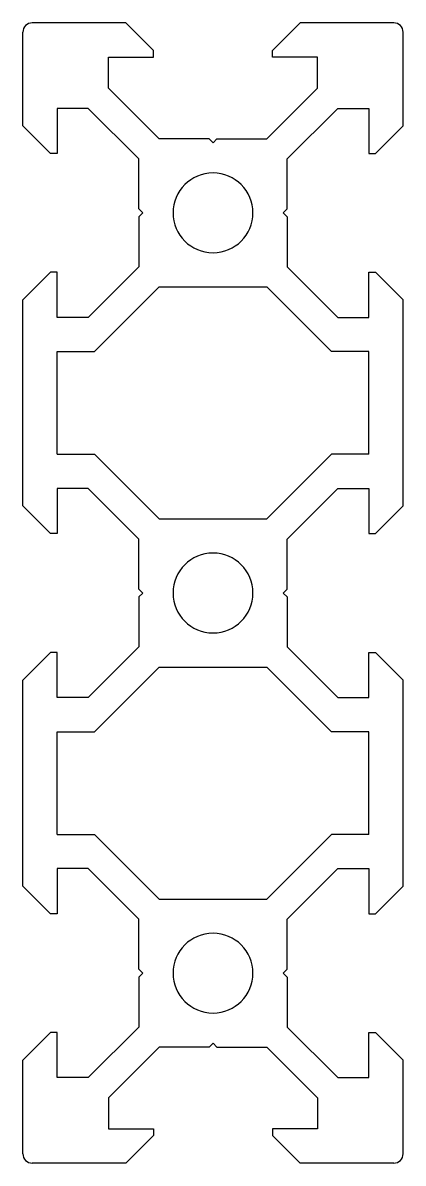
# Model space of a CAD drawing. Extents: x -10 to 10, y -30 to 30.
import ezdxf

# ---------------------------------------------------------------- set-up
doc = ezdxf.new("R2010")
doc.units = 0
doc.layers.get('0').update_dxf_attribs({"linetype": 'continuous'})

# ---------------------------------------------------------------- blocks, each defined once
blk = doc.blocks.new('PART__FEATURE')
at = {"color": 0}
for p, q in [((-4.58, 30), (-9.5, 30)), ((-3.125, 28.545), (-4.58, 30)), ((3.125, 28.545), (4.58, 30)), ((9.5, 30), (4.58, 30)), ((-10, 24.58), (-10, 29.5)), ((10, 24.58), (10, 29.5)), ((-5.5, 26.561), (-5.5, 28.2)), ((-5.5, 28.2), (-3.125, 28.2)), ((-3.125, 28.2), (-3.125, 28.545)), ((3.125, 28.2), (3.125, 28.545)), ((5.5, 28.2), (3.125, 28.2)), ((5.5, 26.561), (5.5, 28.2)), ((-2.839, 23.9), (-5.5, 26.561)), ((2.839, 23.9), (5.5, 26.561)), ((-8.2, 25.5), (-8.2, 23.125)), ((-6.561, 25.5), (-8.2, 25.5)), ((-3.9, 22.839), (-6.561, 25.5)), ((3.9, 22.839), (6.561, 25.5)), ((6.561, 25.5), (8.2, 25.5)), ((8.2, 25.5), (8.2, 23.125)), ((-8.545, 23.125), (-10, 24.58)), ((8.545, 23.125), (10, 24.58)), ((-0.21, 23.9), (-2.839, 23.9)), ((0, 23.69), (-0.21, 23.9)), ((0, 23.69), (0.21, 23.9)), ((0.21, 23.9), (2.839, 23.9)), ((-8.2, 23.125), (-8.545, 23.125)), ((-3.9, 20.21), (-3.9, 22.839)), ((3.9, 20.21), (3.9, 22.839)), ((8.2, 23.125), (8.545, 23.125)), ((-3.69, 20), (-3.9, 20.21)), ((-3.69, 20), (-3.9, 19.79)), ((3.69, 20), (3.9, 20.21)), ((3.69, 20), (3.9, 19.79)), ((-3.9, 19.79), (-3.9, 17.161)), ((3.9, 19.79), (3.9, 17.161)), ((-8.545, 16.875), (-10, 15.42)), ((-8.2, 16.875), (-8.545, 16.875)), ((-8.2, 14.5), (-8.2, 16.875)), ((-3.9, 17.161), (-6.561, 14.5)), ((3.9, 17.161), (6.561, 14.5)), ((8.2, 16.875), (8.545, 16.875)), ((8.2, 14.5), (8.2, 16.875)), ((8.545, 16.875), (10, 15.42)), ((-6.239, 12.7), (-2.839, 16.1)), ((-2.839, 16.1), (2.839, 16.1)), ((6.239, 12.7), (2.839, 16.1)), ((-10, 4.58), (-10, 15.42)), ((10, 4.58), (10, 15.42)), ((-6.561, 14.5), (-8.2, 14.5)), ((6.561, 14.5), (8.2, 14.5)), ((-8.2, 7.3), (-8.2, 12.7)), ((-8.2, 12.7), (-6.239, 12.7)), ((8.2, 12.7), (6.239, 12.7)), ((8.2, 7.3), (8.2, 12.7)), ((-8.2, 7.3), (-6.239, 7.3)), ((-6.239, 7.3), (-2.839, 3.9)), ((6.239, 7.3), (2.839, 3.9)), ((8.2, 7.3), (6.239, 7.3)), ((-8.2, 5.5), (-8.2, 3.125)), ((-6.561, 5.5), (-8.2, 5.5)), ((-3.9, 2.839), (-6.561, 5.5)), ((3.9, 2.839), (6.561, 5.5)), ((6.561, 5.5), (8.2, 5.5)), ((8.2, 5.5), (8.2, 3.125)), ((-8.545, 3.125), (-10, 4.58)), ((8.545, 3.125), (10, 4.58)), ((-2.839, 3.9), (2.839, 3.9)), ((-8.2, 3.125), (-8.545, 3.125)), ((8.2, 3.125), (8.545, 3.125)), ((-3.9, 0.21), (-3.9, 2.839)), ((3.9, 0.21), (3.9, 2.839)), ((-3.69, 0), (-3.9, 0.21)), ((3.69, 0), (3.9, 0.21)), ((-3.69, 0), (-3.9, -0.21)), ((-3.9, -0.21), (-3.9, -2.839)), ((3.69, 0), (3.9, -0.21)), ((3.9, -0.21), (3.9, -2.839)), ((-3.9, -2.839), (-6.561, -5.5)), ((3.9, -2.839), (6.561, -5.5)), ((-8.545, -3.125), (-10, -4.58)), ((-8.2, -3.125), (-8.545, -3.125)), ((-8.2, -5.5), (-8.2, -3.125)), ((8.2, -3.125), (8.545, -3.125)), ((8.2, -5.5), (8.2, -3.125)), ((8.545, -3.125), (10, -4.58)), ((-6.239, -7.3), (-2.839, -3.9)), ((-2.839, -3.9), (2.839, -3.9)), ((6.239, -7.3), (2.839, -3.9)), ((-10, -15.42), (-10, -4.58)), ((10, -15.42), (10, -4.58)), ((-6.561, -5.5), (-8.2, -5.5)), ((6.561, -5.5), (8.2, -5.5)), ((-8.2, -12.7), (-8.2, -7.3)), ((-8.2, -7.3), (-6.239, -7.3)), ((8.2, -7.3), (6.239, -7.3)), ((8.2, -12.7), (8.2, -7.3)), ((-8.2, -12.7), (-6.239, -12.7)), ((-6.239, -12.7), (-2.839, -16.1)), ((6.239, -12.7), (2.839, -16.1)), ((8.2, -12.7), (6.239, -12.7)), ((-8.2, -14.5), (-8.2, -16.875)), ((-6.561, -14.5), (-8.2, -14.5)), ((-3.9, -17.161), (-6.561, -14.5)), ((3.9, -17.161), (6.561, -14.5)), ((6.561, -14.5), (8.2, -14.5)), ((8.2, -14.5), (8.2, -16.875)), ((-8.545, -16.875), (-10, -15.42)), ((8.545, -16.875), (10, -15.42)), ((-2.839, -16.1), (2.839, -16.1)), ((-8.2, -16.875), (-8.545, -16.875)), ((-3.9, -19.79), (-3.9, -17.161)), ((3.9, -19.79), (3.9, -17.161)), ((8.2, -16.875), (8.545, -16.875)), ((-3.69, -20), (-3.9, -19.79)), ((3.69, -20), (3.9, -19.79)), ((-3.69, -20), (-3.9, -20.21)), ((-3.9, -20.21), (-3.9, -22.839)), ((3.69, -20), (3.9, -20.21)), ((3.9, -20.21), (3.9, -22.839)), ((-8.545, -23.125), (-10, -24.58)), ((-8.2, -23.125), (-8.545, -23.125)), ((-8.2, -25.5), (-8.2, -23.125)), ((-3.9, -22.839), (-6.561, -25.5)), ((3.9, -22.839), (6.561, -25.5)), ((8.2, -23.125), (8.545, -23.125)), ((8.2, -25.5), (8.2, -23.125)), ((8.545, -23.125), (10, -24.58)), ((-2.839, -23.9), (-5.5, -26.561)), ((-0.21, -23.9), (-2.839, -23.9)), ((0, -23.69), (-0.21, -23.9)), ((0, -23.69), (0.21, -23.9)), ((0.21, -23.9), (2.839, -23.9)), ((2.839, -23.9), (5.5, -26.561)), ((-10, -29.5), (-10, -24.58)), ((10, -29.5), (10, -24.58)), ((-6.561, -25.5), (-8.2, -25.5)), ((6.561, -25.5), (8.2, -25.5)), ((-5.5, -26.561), (-5.5, -28.2)), ((5.5, -26.561), (5.5, -28.2)), ((-5.5, -28.2), (-3.125, -28.2)), ((-3.125, -28.2), (-3.125, -28.545)), ((5.5, -28.2), (3.125, -28.2)), ((3.125, -28.2), (3.125, -28.545)), ((-3.125, -28.545), (-4.58, -30)), ((3.125, -28.545), (4.58, -30)), ((-4.58, -30), (-9.5, -30)), ((9.5, -30), (4.58, -30))]:
    blk.add_line(p, q, dxfattribs=at)
for centre, radius, start, end in [((-9.5, 29.5), 0.5, 90, -180), ((9.5, 29.5), 0.5, 0, 90), ((0, 20), 2.1, 0, -180), ((0, 20), 2.1, -180, 0), ((0, 0), 2.1, 0, 180), ((0, 0), 2.1, 180, 0), ((0, -20), 2.1, 0, -180), ((0, -20), 2.1, -180, 0), ((-9.5, -29.5), 0.5, -180, -90), ((9.5, -29.5), 0.5, -90, 0)]:
    blk.add_arc(centre, radius, start, end, dxfattribs=at)

msp = doc.modelspace()

# ---------------------------------------------------------------- block references
at = {"color": 0}
msp.add_blockref('PART__FEATURE', (0, 0), dxfattribs=at)

doc.saveas('drawing.dxf')
